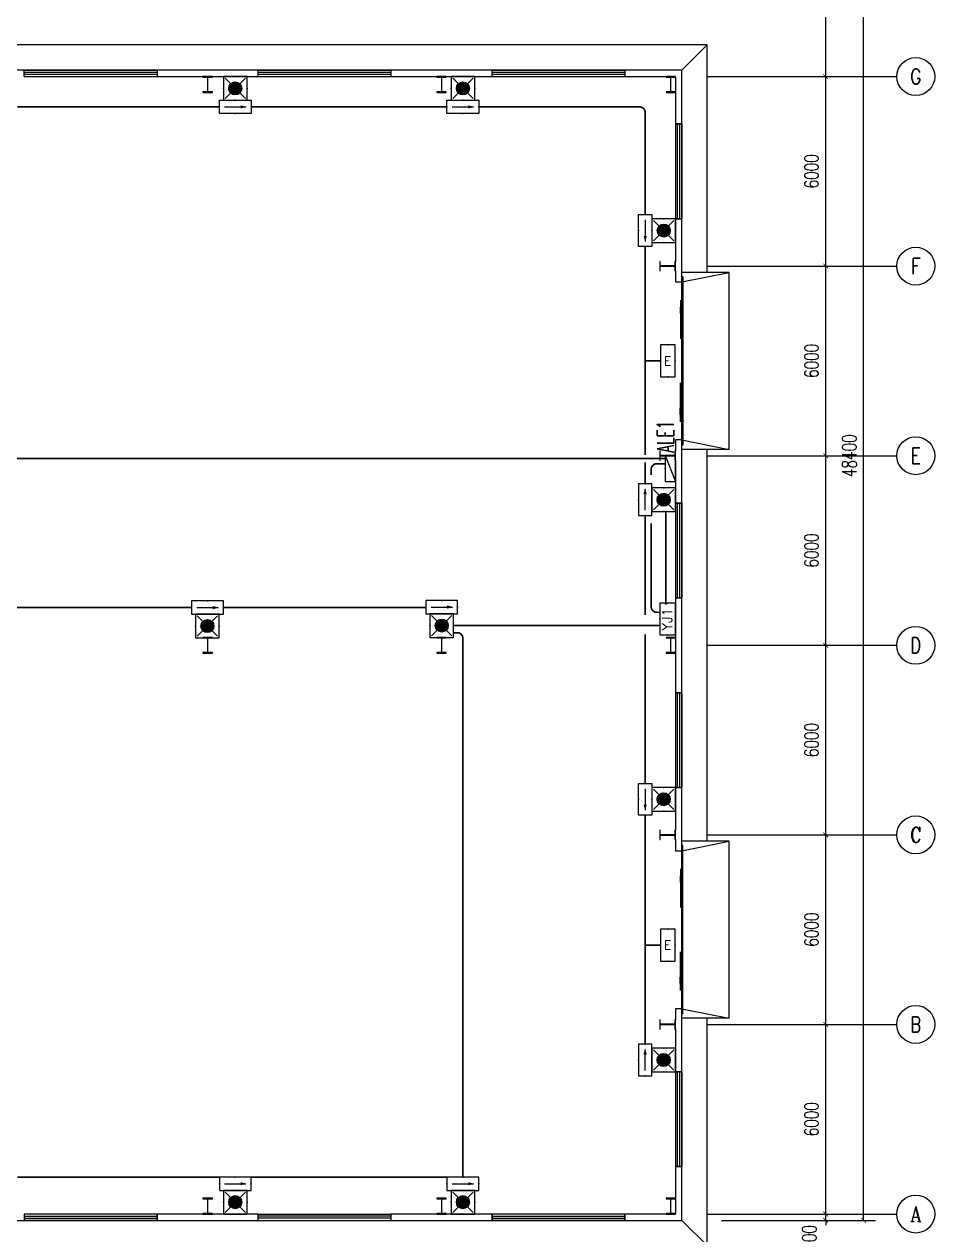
# Model space of a CAD drawing. Extents: x 1751103 to 2598738, y -609732 to 659428.
# Drawn here: x 2294448 to 2323248, y -49732 to -11419 of the extents above; entities that cross this region are included whole.
import ezdxf
from ezdxf.enums import TextEntityAlignment as Align

# ---------------------------------------------------------------- set-up
doc = ezdxf.new("R2010")
doc.units = 0
doc.header["$LTSCALE"] = 1000
doc.header["$MEASUREMENT"] = 0
doc.layers.get('0').update_dxf_attribs({"linetype": 'CONTINUOUS'})
doc.layers.get('DEFPOINTS').update_dxf_attribs({"linetype": 'CONTINUOUS'})
for name, color, linetype in [('AXIS', 3, 'CONTINUOUS'), ('AXIS_TEXT', 7, 'CONTINUOUS'), ('COLUMN', 99, 'CONTINUOUS'), ('EQUIP-消防', 3, 'CONTINUOUS'), ('EQUIP-照明', 3, 'CONTINUOUS'), ('EQUIP-箱柜', 3, 'CONTINUOUS'), ('GROUND', 2, 'CONTINUOUS'), ('STAIR', 2, 'CONTINUOUS'), ('WALL', 9, 'CONTINUOUS'), ('WINDOW', 99, 'CONTINUOUS'), ('WIRE-照明', 1, 'CONTINUOUS')]:
    doc.layers.add(name, color=color, linetype=linetype)
doc.styles.add('_TCH_AXIS', font='COMPLEX', dxfattribs={"bigfont": 'GBCBIG'})
doc.styles.add('_TEL_DIM', font='SIMPLEX', dxfattribs={"width": 0.8, "height": 3.5, "bigfont": 'HZTXT'})
doc.styles.add('COMPLEX', font='COMPLEX')
doc.styles.add('DIM_FONT', font='SIMPLEX', dxfattribs={"width": 0.7, "bigfont": 'GBCBIG'})
doc.styles.get("Standard").update_dxf_attribs({"font": 'gbenor.shx', "bigfont": 'gbcbig.shx'})
doc.styles.add('STY53', font='COMPLEX', dxfattribs={"width": 0.6, "bigfont": 'HZTXT'})
doc.dimstyles.new('DIMN150', dxfattribs={"dimscale": 1.5, "dimtxt": 300, "dimasz": 100, "dimexe": 250, "dimexo": 300, "dimgap": 150, "dimtad": 1, "dimdec": 0, "dimzin": 0, "dimtxsty": 'DIM_FONT', "dimblk": 'ARCHTICK', "dimcen": 0.09, "dimclrt": 7, "dimazin": 3, "dimtfac": 1, "dimtdec": 0, "dimtix": 1, "dimtmove": 0, "dimatfit": 3, "dimtolj": 1, "dimtzin": 0})

# ---------------------------------------------------------------- blocks, each defined once
blk = doc.blocks.new('$WINLIB2D$00000001')
for p, q in [((-0.5, 0.5), (0.5, 0.5)), ((-0.5, 0.5), (-0.5, -0.5)), ((0.5, -0.5), (0.5, 0.5)), ((0.5, 0.1667), (-0.5, 0.1667)), ((0.5, -0.1667), (-0.5, -0.1667)), ((-0.5, -0.5), (0.5, -0.5))]:
    blk.add_line(p, q)
blk = doc.blocks.new('$DORLIB2D$00000130')
at = {"color": 0, "linetype": 'CONTINUOUS'}
for p, q in [((-0.5333, 0.6601), (-0.5333, 0.5127)), ((0, 0.6601), (-0.5333, 0.6601)), ((0, 0.5127), (0, 0.6601)), ((0.5333, 0.6601), (0, 0.6601)), ((0.5333, 0.6601), (0.5333, 0.5127)), ((0, 0.5127), (-0.5333, 0.5127)), ((0.5333, 0.5127), (0, 0.5127)), ((-0.3853, 0.2694), (-0.1396, 0.2694)), ((-0.3853, 0.2694), (-0.2999, 0.2144)), ((-0.2999, 0.2144), (-0.2999, 0.2694)), ((0.3853, 0.2694), (0.1396, 0.2694)), ((0.2999, 0.2144), (0.2999, 0.2694)), ((0.3853, 0.2694), (0.2999, 0.2144))]:
    blk.add_line(p, q, dxfattribs=at)
blk = doc.blocks.new('_AXISO')
blk.add_circle((0, 0), 0.5)
at = {"layer": 'AXIS_TEXT', "style": 'COMPLEX', "width": 1.041667}
blk.add_attdef('A', text='', height=0.56, dxfattribs=at).set_placement((-0.25, -0.28), (0.25, -0.28), align=Align.FIT)
blk = doc.blocks.new('_ARCHTICK')
at = {"color": 0, "linetype": 'BYBLOCK', "const_width": 0.15}
blk.add_lwpolyline([(-0.5, -0.5), (0.5, 0.5)], dxfattribs=at)
blk = doc.blocks.new('*D77')
at = {"layer": 'AXIS', "color": 0}
for p, q in [((2316498, 92692), (2321373, 92692)), ((2320998, 44292), (2320998, 92692)), ((2316498, 44292), (2321373, 44292))]:
    blk.add_line(p, q, dxfattribs=at)
at = {"layer": 'DEFPOINTS', "color": 0}
for p in [(2316048, 92692), (2320998, 92692), (2316048, 44292)]:
    blk.add_point(p, dxfattribs=at)
at = {"layer": 'AXIS', "color": 0, "xscale": 150, "yscale": 150, "zscale": 150}
for p, rotation in [((2320998, 92692), 90), ((2320998, 44292), 270)]:
    blk.add_blockref('_ARCHTICK', p, dxfattribs=dict(at, rotation=rotation))
at = {"layer": 'AXIS', "color": 7, "insert": (2320548, 68492), "char_height": 450, "attachment_point": 5, "rotation": 90, "style": 'DIM_FONT'}
blk.add_mtext('\\A1;48400', dxfattribs=at)
blk = doc.blocks.new('*D78')
at = {"layer": 'AXIS', "color": 0}
for p, q in [((2316498, 44492), (2320173, 44492)), ((2319798, 44492), (2319798, 44642)), ((2319798, 44292), (2319798, 44492)), ((2316498, 44292), (2320173, 44292)), ((2319798, 44292), (2319798, 44142))]:
    blk.add_line(p, q, dxfattribs=at)
at = {"layer": 'DEFPOINTS', "color": 0}
for p in [(2316048, 44492), (2319798, 44492), (2316048, 44292)]:
    blk.add_point(p, dxfattribs=at)
at = {"layer": 'AXIS', "color": 0, "xscale": 150, "yscale": 150, "zscale": 150}
for p, rotation in [((2319798, 44492), 270), ((2319798, 44292), 90)]:
    blk.add_blockref('_ARCHTICK', p, dxfattribs=dict(at, rotation=rotation))
at = {"layer": 'AXIS', "color": 7, "insert": (2319280, 43737), "char_height": 450, "attachment_point": 5, "rotation": 90, "style": 'DIM_FONT'}
blk.add_mtext('\\A1;200', dxfattribs=at)
blk = doc.blocks.new('*D79')
at = {"layer": 'AXIS', "color": 0}
for p, q in [((2316498, 50492), (2320173, 50492)), ((2319798, 44492), (2319798, 50492)), ((2316498, 44492), (2320173, 44492))]:
    blk.add_line(p, q, dxfattribs=at)
at = {"layer": 'DEFPOINTS', "color": 0}
for p in [(2316048, 50492), (2319798, 50492), (2316048, 44492)]:
    blk.add_point(p, dxfattribs=at)
at = {"layer": 'AXIS', "color": 0, "xscale": 150, "yscale": 150, "zscale": 150}
for p, rotation in [((2319798, 50492), 90), ((2319798, 44492), 270)]:
    blk.add_blockref('_ARCHTICK', p, dxfattribs=dict(at, rotation=rotation))
at = {"layer": 'AXIS', "color": 7, "insert": (2319348, 47492), "char_height": 450, "attachment_point": 5, "rotation": 90, "style": 'DIM_FONT'}
blk.add_mtext('\\A1;6000', dxfattribs=at)
blk = doc.blocks.new('*D80')
at = {"layer": 'AXIS', "color": 0}
for p, q in [((2316498, 56492), (2320173, 56492)), ((2319798, 50492), (2319798, 56492)), ((2316498, 50492), (2320173, 50492))]:
    blk.add_line(p, q, dxfattribs=at)
at = {"layer": 'DEFPOINTS', "color": 0}
for p in [(2316048, 56492), (2319798, 56492), (2316048, 50492)]:
    blk.add_point(p, dxfattribs=at)
at = {"layer": 'AXIS', "color": 0, "xscale": 150, "yscale": 150, "zscale": 150}
for p, rotation in [((2319798, 56492), 90), ((2319798, 50492), 270)]:
    blk.add_blockref('_ARCHTICK', p, dxfattribs=dict(at, rotation=rotation))
at = {"layer": 'AXIS', "color": 7, "insert": (2319348, 53492), "char_height": 450, "attachment_point": 5, "rotation": 90, "style": 'DIM_FONT'}
blk.add_mtext('\\A1;6000', dxfattribs=at)
blk = doc.blocks.new('*D81')
at = {"layer": 'AXIS', "color": 0}
for p, q in [((2316498, 62492), (2320173, 62492)), ((2319798, 56492), (2319798, 62492)), ((2316498, 56492), (2320173, 56492))]:
    blk.add_line(p, q, dxfattribs=at)
at = {"layer": 'DEFPOINTS', "color": 0}
for p in [(2316048, 62492), (2319798, 62492), (2316048, 56492)]:
    blk.add_point(p, dxfattribs=at)
at = {"layer": 'AXIS', "color": 0, "xscale": 150, "yscale": 150, "zscale": 150}
for p, rotation in [((2319798, 62492), 90), ((2319798, 56492), 270)]:
    blk.add_blockref('_ARCHTICK', p, dxfattribs=dict(at, rotation=rotation))
at = {"layer": 'AXIS', "color": 7, "insert": (2319348, 59492), "char_height": 450, "attachment_point": 5, "rotation": 90, "style": 'DIM_FONT'}
blk.add_mtext('\\A1;6000', dxfattribs=at)
blk = doc.blocks.new('*D82')
at = {"layer": 'AXIS', "color": 0}
for p, q in [((2316498, 68492), (2320173, 68492)), ((2319798, 62492), (2319798, 68492)), ((2316498, 62492), (2320173, 62492))]:
    blk.add_line(p, q, dxfattribs=at)
at = {"layer": 'DEFPOINTS', "color": 0}
for p in [(2316048, 68492), (2319798, 68492), (2316048, 62492)]:
    blk.add_point(p, dxfattribs=at)
at = {"layer": 'AXIS', "color": 0, "xscale": 150, "yscale": 150, "zscale": 150}
for p, rotation in [((2319798, 68492), 90), ((2319798, 62492), 270)]:
    blk.add_blockref('_ARCHTICK', p, dxfattribs=dict(at, rotation=rotation))
at = {"layer": 'AXIS', "color": 7, "insert": (2319348, 65492), "char_height": 450, "attachment_point": 5, "rotation": 90, "style": 'DIM_FONT'}
blk.add_mtext('\\A1;6000', dxfattribs=at)
blk = doc.blocks.new('*D83')
at = {"layer": 'AXIS', "color": 0}
for p, q in [((2316498, 74492), (2320173, 74492)), ((2319798, 68492), (2319798, 74492)), ((2316498, 68492), (2320173, 68492))]:
    blk.add_line(p, q, dxfattribs=at)
at = {"layer": 'DEFPOINTS', "color": 0}
for p in [(2316048, 74492), (2319798, 74492), (2316048, 68492)]:
    blk.add_point(p, dxfattribs=at)
at = {"layer": 'AXIS', "color": 0, "xscale": 150, "yscale": 150, "zscale": 150}
for p, rotation in [((2319798, 74492), 90), ((2319798, 68492), 270)]:
    blk.add_blockref('_ARCHTICK', p, dxfattribs=dict(at, rotation=rotation))
at = {"layer": 'AXIS', "color": 7, "insert": (2319348, 71492), "char_height": 450, "attachment_point": 5, "rotation": 90, "style": 'DIM_FONT'}
blk.add_mtext('\\A1;6000', dxfattribs=at)
blk = doc.blocks.new('*D84')
at = {"layer": 'AXIS', "color": 0}
for p, q in [((2316498, 80492), (2320173, 80492)), ((2319798, 74492), (2319798, 80492)), ((2316498, 74492), (2320173, 74492))]:
    blk.add_line(p, q, dxfattribs=at)
at = {"layer": 'DEFPOINTS', "color": 0}
for p in [(2316048, 80492), (2319798, 80492), (2316048, 74492)]:
    blk.add_point(p, dxfattribs=at)
at = {"layer": 'AXIS', "color": 0, "xscale": 150, "yscale": 150, "zscale": 150}
for p, rotation in [((2319798, 80492), 90), ((2319798, 74492), 270)]:
    blk.add_blockref('_ARCHTICK', p, dxfattribs=dict(at, rotation=rotation))
at = {"layer": 'AXIS', "color": 7, "insert": (2319348, 77492), "char_height": 450, "attachment_point": 5, "rotation": 90, "style": 'DIM_FONT'}
blk.add_mtext('\\A1;6000', dxfattribs=at)
blk = doc.blocks.new('*D85')
at = {"layer": 'AXIS', "color": 0}
for p, q in [((2316498, 86492), (2320173, 86492)), ((2319798, 80492), (2319798, 86492)), ((2316498, 80492), (2320173, 80492))]:
    blk.add_line(p, q, dxfattribs=at)
at = {"layer": 'DEFPOINTS', "color": 0}
for p in [(2316048, 86492), (2319798, 86492), (2316048, 80492)]:
    blk.add_point(p, dxfattribs=at)
at = {"layer": 'AXIS', "color": 0, "xscale": 150, "yscale": 150, "zscale": 150}
for p, rotation in [((2319798, 86492), 90), ((2319798, 80492), 270)]:
    blk.add_blockref('_ARCHTICK', p, dxfattribs=dict(at, rotation=rotation))
at = {"layer": 'AXIS', "color": 7, "insert": (2319348, 83492), "char_height": 450, "attachment_point": 5, "rotation": 90, "style": 'DIM_FONT'}
blk.add_mtext('\\A1;6000', dxfattribs=at)
blk = doc.blocks.new('$EQUIP$00001167')
for p, q in [((-0.429, 0.429), (0.429, -0.429)), ((-0.429, -0.429), (0.429, 0.429))]:
    blk.add_line(p, q)
blk.add_lwpolyline([(-0.5, 0.5), (-0.5, -0.5), (0.5, -0.5), (0.5, 0.5)], close=True)
blk.add_circle((0, 0), 0.275)
for p in [(-0.5, 0), (0, 0.5), (0.5, 0), (0, -0.5)]:
    blk.add_point(p)
for points in [[(-0.238, 0.137), (0.238, 0.137), (-0.275, 0), (0.275, 0)], [(-0.238, -0.137), (0.238, -0.137), (-0.275, 0), (0.275, 0)], [(-0.137, 0.238), (0.137, 0.238), (-0.238, 0.137), (0.238, 0.137)], [(0, 0.275), (0, 0.275), (-0.137, 0.238), (0.137, 0.238)], [(-0.137, -0.238), (0.137, -0.238), (-0.238, -0.137), (0.238, -0.137)], [(0, -0.275), (0, -0.275), (-0.137, -0.238), (0.137, -0.238)]]:
    blk.add_solid(points)
at = {"flags": 9}
blk.add_attdef('A', (0, 0), '', height=0.00002, dxfattribs=at)
blk = doc.blocks.new('$EQUIP$00001776')
for p, q in [((0.72, 0.66), (-0.72, 0.66)), ((-0.72, 0.66), (-0.72, 0)), ((0.72, 0), (0.72, 0.66)), ((-0.72, 0), (0.72, 0))]:
    blk.add_line(p, q)
for p in [(0, 0.66), (-0.72, 0.33), (0, 0), (0.72, 0.33)]:
    blk.add_point(p)
blk = doc.blocks.new('$EQUIP$00001687')
for p, q in [((0.72, 0.6), (-0.72, 0.6)), ((-0.72, 0.6), (-0.72, 0)), ((0.72, 0), (0.72, 0.6)), ((-0.72, 0), (0.72, 0))]:
    blk.add_line(p, q)
at = {"color": 7}
blk.add_line((-0.48, 0.3), (0.48, 0.3), dxfattribs=at)
for p in [(0, 0.6), (-0.72, 0.3), (0, 0), (0.72, 0.3)]:
    blk.add_point(p)
blk.add_solid([(0.24, 0.228), (0.528, 0.3), (0.24, 0.372)])
blk = doc.blocks.new('$EQUIP$00002942')
for p, q in [((-0.75, 0.6), (-0.75, 0)), ((-0.75, 0), (0.75, 0.6)), ((0.75, 0.6), (-0.75, 0.6)), ((-0.75, 0), (0.75, 0)), ((0.75, 0), (0.75, 0.6))]:
    blk.add_line(p, q)
at = {"const_width": 0.04}
blk.add_lwpolyline([(-0.75, 0.6), (-0.75, 0), (0.75, 0), (0.75, 0.6), (-0.75, 0.6), (-0.75, 0)], dxfattribs=at)
for p in [(-0.75, 0.3), (0, 0.6), (0, 0), (0.75, 0.3)]:
    blk.add_point(p)
blk = doc.blocks.new('$EQUIP$00001924')
for p, q in [((-0.65, 0.65), (-0.65, 0)), ((0.65, 0.65), (-0.65, 0.65)), ((0.65, 0), (0.65, 0.65)), ((-0.65, 0), (0.65, 0))]:
    blk.add_line(p, q)
for p in [(0, 0.65), (-0.65, 0.325), (0, 0), (0.65, 0.325)]:
    blk.add_point(p)
at = {"color": 7, "style": '_TEL_DIM'}
blk.add_attdef('$TEXT$', text='', height=0.4, dxfattribs=at).set_placement((-0.014, 0.343), align=Align.MIDDLE_CENTER)
blk = doc.blocks.new('W2')
at = {"layer": 'AXIS', "color": 8}
for p, q in [((2316047.9, 80491.5), (2322047.9, 80491.5)), ((2316047.9, 74491.5), (2322047.9, 74491.5)), ((2316047.9, 68491.5), (2322047.9, 68491.5)), ((2316047.9, 62491.5), (2322047.9, 62491.5)), ((2316047.9, 56491.5), (2322047.9, 56491.5)), ((2316047.9, 50491.5), (2322047.9, 50491.5)), ((2316047.9, 44491.5), (2322047.9, 44491.5))]:
    blk.add_line(p, q, dxfattribs=at)
at = {"layer": 'COLUMN', "color": 8}
for p, q in [((2300397.9, 80491.5), (2300097.9, 80491.5)), ((2300097.9, 80491.5), (2300097.9, 80473.5)), ((2300097.9, 80473.5), (2300237.9, 80473.5)), ((2300237.9, 80473.5), (2300242.9, 80468.5)), ((2300242.9, 80468.5), (2300242.9, 80014.5)), ((2300252.9, 80468.5), (2300257.9, 80473.5)), ((2300252.9, 80014.5), (2300252.9, 80468.5)), ((2300257.9, 80473.5), (2300397.9, 80473.5)), ((2300397.9, 80473.5), (2300397.9, 80491.5)), ((2307797.9, 80491.5), (2307497.9, 80491.5)), ((2307497.9, 80491.5), (2307497.9, 80473.5)), ((2307497.9, 80473.5), (2307637.9, 80473.5)), ((2307637.9, 80473.5), (2307642.9, 80468.5)), ((2307642.9, 80468.5), (2307642.9, 80014.5)), ((2307652.9, 80468.5), (2307657.9, 80473.5)), ((2307652.9, 80014.5), (2307652.9, 80468.5)), ((2307657.9, 80473.5), (2307797.9, 80473.5)), ((2307797.9, 80473.5), (2307797.9, 80491.5)), ((2315047.9, 80491.5), (2314747.9, 80491.5)), ((2314747.9, 80491.5), (2314747.9, 80473.5)), ((2314747.9, 80473.5), (2314887.9, 80473.5)), ((2314887.9, 80473.5), (2314892.9, 80468.5)), ((2314892.9, 80468.5), (2314892.9, 80014.5)), ((2314902.9, 80468.5), (2314907.9, 80473.5)), ((2314902.9, 80014.5), (2314902.9, 80468.5)), ((2314907.9, 80473.5), (2315047.9, 80473.5)), ((2315047.9, 80473.5), (2315047.9, 80491.5)), ((2300237.9, 80009.5), (2300097.9, 80009.5)), ((2300097.9, 80009.5), (2300097.9, 79991.5)), ((2300097.9, 79991.5), (2300397.9, 79991.5)), ((2300242.9, 80014.5), (2300237.9, 80009.5)), ((2300257.9, 80009.5), (2300252.9, 80014.5)), ((2300397.9, 80009.5), (2300257.9, 80009.5)), ((2300397.9, 79991.5), (2300397.9, 80009.5)), ((2307637.9, 80009.5), (2307497.9, 80009.5)), ((2307497.9, 80009.5), (2307497.9, 79991.5)), ((2307497.9, 79991.5), (2307797.9, 79991.5)), ((2307642.9, 80014.5), (2307637.9, 80009.5)), ((2307657.9, 80009.5), (2307652.9, 80014.5)), ((2307797.9, 80009.5), (2307657.9, 80009.5)), ((2307797.9, 79991.5), (2307797.9, 80009.5)), ((2314887.9, 80009.5), (2314747.9, 80009.5)), ((2314747.9, 80009.5), (2314747.9, 79991.5)), ((2314747.9, 79991.5), (2315047.9, 79991.5)), ((2314892.9, 80014.5), (2314887.9, 80009.5)), ((2314907.9, 80009.5), (2314902.9, 80014.5)), ((2315047.9, 80009.5), (2314907.9, 80009.5)), ((2315047.9, 79991.5), (2315047.9, 80009.5)), ((2314565.9, 74641.5), (2314547.9, 74641.5)), ((2314547.9, 74641.5), (2314547.9, 74341.5)), ((2314547.9, 74341.5), (2314565.9, 74341.5)), ((2314565.9, 74501.5), (2314565.9, 74641.5)), ((2314570.9, 74496.5), (2314565.9, 74501.5)), ((2314565.9, 74481.5), (2314570.9, 74486.5)), ((2314565.9, 74341.5), (2314565.9, 74481.5)), ((2315024.9, 74496.5), (2314570.9, 74496.5)), ((2314570.9, 74486.5), (2315024.9, 74486.5)), ((2315029.9, 74501.5), (2315024.9, 74496.5)), ((2315024.9, 74486.5), (2315029.9, 74481.5)), ((2315047.9, 74641.5), (2315029.9, 74641.5)), ((2315029.9, 74641.5), (2315029.9, 74501.5)), ((2315029.9, 74481.5), (2315029.9, 74341.5)), ((2315029.9, 74341.5), (2315047.9, 74341.5)), ((2315047.9, 74341.5), (2315047.9, 74641.5)), ((2314565.9, 68641.5), (2314547.9, 68641.5)), ((2314547.9, 68641.5), (2314547.9, 68341.5)), ((2314565.9, 68501.5), (2314565.9, 68641.5)), ((2315047.9, 68641.5), (2315029.9, 68641.5)), ((2315029.9, 68641.5), (2315029.9, 68501.5)), ((2315047.9, 68341.5), (2315047.9, 68641.5)), ((2314547.9, 68341.5), (2314565.9, 68341.5)), ((2314570.9, 68496.5), (2314565.9, 68501.5)), ((2314565.9, 68481.5), (2314570.9, 68486.5)), ((2314565.9, 68341.5), (2314565.9, 68481.5)), ((2315024.9, 68496.5), (2314570.9, 68496.5)), ((2314570.9, 68486.5), (2315024.9, 68486.5)), ((2315029.9, 68501.5), (2315024.9, 68496.5)), ((2315024.9, 68486.5), (2315029.9, 68481.5)), ((2315029.9, 68481.5), (2315029.9, 68341.5)), ((2315029.9, 68341.5), (2315047.9, 68341.5)), ((2300397.9, 62741.5), (2300097.9, 62741.5)), ((2300097.9, 62741.5), (2300097.9, 62723.5)), ((2300097.9, 62723.5), (2300237.9, 62723.5)), ((2300237.9, 62723.5), (2300242.9, 62718.5)), ((2300242.9, 62718.5), (2300242.9, 62264.5)), ((2300252.9, 62718.5), (2300257.9, 62723.5)), ((2300252.9, 62264.5), (2300252.9, 62718.5)), ((2300257.9, 62723.5), (2300397.9, 62723.5)), ((2300397.9, 62723.5), (2300397.9, 62741.5)), ((2307797.9, 62741.5), (2307497.9, 62741.5)), ((2307497.9, 62741.5), (2307497.9, 62723.5)), ((2307497.9, 62723.5), (2307637.9, 62723.5)), ((2307637.9, 62723.5), (2307642.9, 62718.5)), ((2307642.9, 62718.5), (2307642.9, 62264.5)), ((2307652.9, 62718.5), (2307657.9, 62723.5)), ((2307652.9, 62264.5), (2307652.9, 62718.5)), ((2307657.9, 62723.5), (2307797.9, 62723.5)), ((2307797.9, 62723.5), (2307797.9, 62741.5)), ((2315047.9, 62741.5), (2314747.9, 62741.5)), ((2314747.9, 62741.5), (2314747.9, 62723.5)), ((2314747.9, 62723.5), (2314887.9, 62723.5)), ((2314887.9, 62723.5), (2314892.9, 62718.5)), ((2314892.9, 62718.5), (2314892.9, 62264.5)), ((2314902.9, 62718.5), (2314907.9, 62723.5)), ((2314902.9, 62264.5), (2314902.9, 62718.5)), ((2314907.9, 62723.5), (2315047.9, 62723.5)), ((2315047.9, 62723.5), (2315047.9, 62741.5)), ((2300237.9, 62259.5), (2300097.9, 62259.5)), ((2300097.9, 62259.5), (2300097.9, 62241.5)), ((2300097.9, 62241.5), (2300397.9, 62241.5)), ((2300242.9, 62264.5), (2300237.9, 62259.5)), ((2300257.9, 62259.5), (2300252.9, 62264.5)), ((2300397.9, 62259.5), (2300257.9, 62259.5)), ((2300397.9, 62241.5), (2300397.9, 62259.5)), ((2307637.9, 62259.5), (2307497.9, 62259.5)), ((2307497.9, 62259.5), (2307497.9, 62241.5)), ((2307497.9, 62241.5), (2307797.9, 62241.5)), ((2307642.9, 62264.5), (2307637.9, 62259.5)), ((2307657.9, 62259.5), (2307652.9, 62264.5)), ((2307797.9, 62259.5), (2307657.9, 62259.5)), ((2307797.9, 62241.5), (2307797.9, 62259.5)), ((2314887.9, 62259.5), (2314747.9, 62259.5)), ((2314747.9, 62259.5), (2314747.9, 62241.5)), ((2314747.9, 62241.5), (2315047.9, 62241.5)), ((2314892.9, 62264.5), (2314887.9, 62259.5)), ((2314907.9, 62259.5), (2314902.9, 62264.5)), ((2315047.9, 62259.5), (2314907.9, 62259.5)), ((2315047.9, 62241.5), (2315047.9, 62259.5)), ((2314565.9, 56641.5), (2314547.9, 56641.5)), ((2314547.9, 56641.5), (2314547.9, 56341.5)), ((2314547.9, 56341.5), (2314565.9, 56341.5)), ((2314565.9, 56501.5), (2314565.9, 56641.5)), ((2314570.9, 56496.5), (2314565.9, 56501.5)), ((2314565.9, 56481.5), (2314570.9, 56486.5)), ((2314565.9, 56341.5), (2314565.9, 56481.5)), ((2315024.9, 56496.5), (2314570.9, 56496.5)), ((2314570.9, 56486.5), (2315024.9, 56486.5)), ((2315029.9, 56501.5), (2315024.9, 56496.5)), ((2315024.9, 56486.5), (2315029.9, 56481.5)), ((2315047.9, 56641.5), (2315029.9, 56641.5)), ((2315029.9, 56641.5), (2315029.9, 56501.5)), ((2315029.9, 56481.5), (2315029.9, 56341.5)), ((2315029.9, 56341.5), (2315047.9, 56341.5)), ((2315047.9, 56341.5), (2315047.9, 56641.5)), ((2314565.9, 50641.5), (2314547.9, 50641.5)), ((2314547.9, 50641.5), (2314547.9, 50341.5)), ((2314565.9, 50501.5), (2314565.9, 50641.5)), ((2315047.9, 50641.5), (2315029.9, 50641.5)), ((2315029.9, 50641.5), (2315029.9, 50501.5)), ((2315047.9, 50341.5), (2315047.9, 50641.5)), ((2314547.9, 50341.5), (2314565.9, 50341.5)), ((2314570.9, 50496.5), (2314565.9, 50501.5)), ((2314565.9, 50481.5), (2314570.9, 50486.5)), ((2314565.9, 50341.5), (2314565.9, 50481.5)), ((2315024.9, 50496.5), (2314570.9, 50496.5)), ((2314570.9, 50486.5), (2315024.9, 50486.5)), ((2315029.9, 50501.5), (2315024.9, 50496.5)), ((2315024.9, 50486.5), (2315029.9, 50481.5)), ((2315029.9, 50481.5), (2315029.9, 50341.5)), ((2315029.9, 50341.5), (2315047.9, 50341.5)), ((2300397.9, 44991.5), (2300097.9, 44991.5)), ((2300097.9, 44991.5), (2300097.9, 44973.5)), ((2300097.9, 44973.5), (2300237.9, 44973.5)), ((2300237.9, 44973.5), (2300242.9, 44968.5)), ((2300242.9, 44968.5), (2300242.9, 44514.5)), ((2300252.9, 44968.5), (2300257.9, 44973.5)), ((2300252.9, 44514.5), (2300252.9, 44968.5)), ((2300257.9, 44973.5), (2300397.9, 44973.5)), ((2300397.9, 44973.5), (2300397.9, 44991.5)), ((2307797.9, 44991.5), (2307497.9, 44991.5)), ((2307497.9, 44991.5), (2307497.9, 44973.5)), ((2307497.9, 44973.5), (2307637.9, 44973.5)), ((2307637.9, 44973.5), (2307642.9, 44968.5)), ((2307642.9, 44968.5), (2307642.9, 44514.5)), ((2307652.9, 44968.5), (2307657.9, 44973.5)), ((2307652.9, 44514.5), (2307652.9, 44968.5)), ((2307657.9, 44973.5), (2307797.9, 44973.5)), ((2307797.9, 44973.5), (2307797.9, 44991.5)), ((2315047.9, 44991.5), (2314747.9, 44991.5)), ((2314747.9, 44991.5), (2314747.9, 44973.5)), ((2314747.9, 44973.5), (2314887.9, 44973.5)), ((2314887.9, 44973.5), (2314892.9, 44968.5)), ((2314892.9, 44968.5), (2314892.9, 44514.5)), ((2314902.9, 44968.5), (2314907.9, 44973.5)), ((2314902.9, 44514.5), (2314902.9, 44968.5)), ((2314907.9, 44973.5), (2315047.9, 44973.5)), ((2315047.9, 44973.5), (2315047.9, 44991.5)), ((2300237.9, 44509.5), (2300097.9, 44509.5)), ((2300097.9, 44509.5), (2300097.9, 44491.5)), ((2300097.9, 44491.5), (2300397.9, 44491.5)), ((2300242.9, 44514.5), (2300237.9, 44509.5)), ((2300257.9, 44509.5), (2300252.9, 44514.5)), ((2300397.9, 44509.5), (2300257.9, 44509.5)), ((2300397.9, 44491.5), (2300397.9, 44509.5)), ((2307637.9, 44509.5), (2307497.9, 44509.5)), ((2307497.9, 44509.5), (2307497.9, 44491.5)), ((2307497.9, 44491.5), (2307797.9, 44491.5)), ((2307642.9, 44514.5), (2307637.9, 44509.5)), ((2307657.9, 44509.5), (2307652.9, 44514.5)), ((2307797.9, 44509.5), (2307657.9, 44509.5)), ((2307797.9, 44491.5), (2307797.9, 44509.5)), ((2314887.9, 44509.5), (2314747.9, 44509.5)), ((2314747.9, 44509.5), (2314747.9, 44491.5)), ((2314747.9, 44491.5), (2315047.9, 44491.5)), ((2314892.9, 44514.5), (2314887.9, 44509.5)), ((2314907.9, 44509.5), (2314902.9, 44514.5)), ((2315047.9, 44509.5), (2314907.9, 44509.5)), ((2315047.9, 44491.5), (2315047.9, 44509.5))]:
    blk.add_line(p, q, dxfattribs=at)
at = {"layer": 'GROUND', "color": 8}
for p, q in [((2316047.9, 81491.5), (2212597.9, 81491.5)), ((2315247.9, 80691.5), (2316047.9, 81491.5)), ((2316047.9, 74291.5), (2316047.9, 81491.5)), ((2315247.9, 80691.5), (2211797.9, 80691.5)), ((2315247.9, 74291.5), (2315247.9, 80691.5)), ((2315247.9, 56291.5), (2315247.9, 68691.5)), ((2316047.9, 56291.5), (2316047.9, 68691.5)), ((2315247.9, 44291.5), (2315247.9, 50691.5)), ((2316047.9, 43491.5), (2316047.9, 50691.5)), ((2203147.9, 44291.5), (2315247.9, 44291.5)), ((2315247.9, 44291.5), (2316047.9, 43491.5))]:
    blk.add_line(p, q, dxfattribs=at)
at = {"layer": 'STAIR', "color": 8}
for p, q in [((2316747.9, 74291.5), (2315247.9, 74291.5)), ((2315247.9, 68691.5), (2315247.9, 74291.5)), ((2315247.9, 73991.5), (2316747.9, 74291.5)), ((2316747.9, 68691.5), (2316747.9, 74291.5)), ((2315247.9, 68991.5), (2316747.9, 68691.5)), ((2316747.9, 68691.5), (2315247.9, 68691.5)), ((2316747.9, 56291.5), (2315247.9, 56291.5)), ((2315247.9, 50691.5), (2315247.9, 56291.5)), ((2315247.9, 55991.5), (2316747.9, 56291.5)), ((2316747.9, 50691.5), (2316747.9, 56291.5)), ((2315247.9, 50991.5), (2316747.9, 50691.5)), ((2316747.9, 50691.5), (2315247.9, 50691.5))]:
    blk.add_line(p, q, dxfattribs=at)
at = {"layer": 'WALL', "color": 8}
for p, q in [((2300247.9, 80691.5), (2298647.9, 80691.5)), ((2298647.9, 80691.5), (2298647.9, 80491.5)), ((2298647.9, 80491.5), (2300097.9, 80491.5)), ((2301847.9, 80691.5), (2300247.9, 80691.5)), ((2300397.9, 80491.5), (2301847.9, 80491.5)), ((2301847.9, 80491.5), (2301847.9, 80691.5)), ((2307647.9, 80691.5), (2306047.9, 80691.5)), ((2306047.9, 80691.5), (2306047.9, 80491.5)), ((2306047.9, 80491.5), (2307497.9, 80491.5)), ((2309247.9, 80691.5), (2307647.9, 80691.5)), ((2307797.9, 80491.5), (2309247.9, 80491.5)), ((2309247.9, 80491.5), (2309247.9, 80691.5)), ((2315247.9, 80691.5), (2313447.9, 80691.5)), ((2313447.9, 80691.5), (2313447.9, 80491.5)), ((2313447.9, 80491.5), (2314747.9, 80491.5)), ((2315047.9, 80473.5), (2315047.9, 80009.5)), ((2315247.9, 78991.5), (2315247.9, 80691.5)), ((2315047.9, 79991.5), (2315047.9, 78991.5)), ((2315047.9, 78991.5), (2315247.9, 78991.5)), ((2315247.9, 75991.5), (2315047.9, 75991.5)), ((2315047.9, 75991.5), (2315047.9, 74641.5)), ((2315247.9, 74491.5), (2315247.9, 75991.5)), ((2315047.9, 74341.5), (2315047.9, 73991.5)), ((2315247.9, 73991.5), (2315247.9, 74491.5)), ((2315047.9, 73991.5), (2315247.9, 73991.5)), ((2315247.9, 68991.5), (2315047.9, 68991.5)), ((2315047.9, 68991.5), (2315047.9, 68641.5)), ((2315247.9, 68491.5), (2315247.9, 68991.5)), ((2315047.9, 68341.5), (2315047.9, 66991.5)), ((2315247.9, 66991.5), (2315247.9, 68491.5)), ((2315047.9, 66991.5), (2315247.9, 66991.5)), ((2315047.9, 63991.5), (2315047.9, 60991.5)), ((2315247.9, 63991.5), (2315047.9, 63991.5)), ((2315247.9, 60991.5), (2315247.9, 63991.5)), ((2315047.9, 60991.5), (2315247.9, 60991.5)), ((2315247.9, 57991.5), (2315047.9, 57991.5)), ((2315047.9, 57991.5), (2315047.9, 56641.5)), ((2315247.9, 56491.5), (2315247.9, 57991.5)), ((2315047.9, 56341.5), (2315047.9, 55991.5)), ((2315247.9, 55991.5), (2315247.9, 56491.5)), ((2315047.9, 55991.5), (2315247.9, 55991.5)), ((2315247.9, 50991.5), (2315047.9, 50991.5)), ((2315047.9, 50991.5), (2315047.9, 50641.5)), ((2315247.9, 50491.5), (2315247.9, 50991.5)), ((2315047.9, 50341.5), (2315047.9, 48991.5)), ((2315247.9, 48991.5), (2315247.9, 50491.5)), ((2315047.9, 48991.5), (2315247.9, 48991.5)), ((2315247.9, 45991.5), (2315047.9, 45991.5)), ((2315047.9, 45991.5), (2315047.9, 44991.5)), ((2315247.9, 44291.5), (2315247.9, 45991.5)), ((2315047.9, 44973.5), (2315047.9, 44509.5)), ((2300097.9, 44491.5), (2298647.9, 44491.5)), ((2298647.9, 44491.5), (2298647.9, 44291.5)), ((2301847.9, 44491.5), (2300397.9, 44491.5)), ((2301847.9, 44291.5), (2301847.9, 44491.5)), ((2307497.9, 44491.5), (2306047.9, 44491.5)), ((2306047.9, 44491.5), (2306047.9, 44291.5)), ((2309247.9, 44491.5), (2307797.9, 44491.5)), ((2309247.9, 44291.5), (2309247.9, 44491.5)), ((2314747.9, 44491.5), (2313447.9, 44491.5)), ((2313447.9, 44491.5), (2313447.9, 44291.5)), ((2298647.9, 44291.5), (2300247.9, 44291.5)), ((2300247.9, 44291.5), (2301847.9, 44291.5)), ((2306047.9, 44291.5), (2307647.9, 44291.5)), ((2307647.9, 44291.5), (2309247.9, 44291.5)), ((2313447.9, 44291.5), (2315247.9, 44291.5))]:
    blk.add_line(p, q, dxfattribs=at)
at = {"layer": 'AXIS', "color": 8}
ref = blk.add_blockref('_AXISO', (2322647.9, 80491.5), dxfattribs=dict(at, xscale=1200, yscale=1200, zscale=1200))
ref.add_attrib('A', 'G', dxfattribs={"layer": 'AXIS_TEXT', "color": 8, "height": 480.7, "style": '_TCH_AXIS', "width": 0.833333}).set_placement((2322476.2, 80251.2), (2322819.6, 80251.2), align=Align.FIT)
ref = blk.add_blockref('_AXISO', (2322647.9, 74491.5), dxfattribs=dict(at, xscale=1200, yscale=1200, zscale=1200))
ref.add_attrib('A', 'F', dxfattribs={"layer": 'AXIS_TEXT', "color": 8, "height": 506.1, "style": '_TCH_AXIS', "width": 0.8125}).set_placement((2322491.2, 74238.5), (2322804.5, 74238.5), align=Align.FIT)
ref = blk.add_blockref('_AXISO', (2322647.9, 68491.5), dxfattribs=dict(at, xscale=1200, yscale=1200, zscale=1200))
ref.add_attrib('A', 'E', dxfattribs={"layer": 'AXIS_TEXT', "color": 8, "height": 506.1, "style": '_TCH_AXIS', "width": 0.8125}).set_placement((2322491.2, 68238.5), (2322804.5, 68238.5), align=Align.FIT)
ref = blk.add_blockref('_AXISO', (2322647.9, 62491.5), dxfattribs=dict(at, xscale=1200, yscale=1200, zscale=1200))
ref.add_attrib('A', 'D', dxfattribs={"layer": 'AXIS_TEXT', "color": 8, "height": 493.2, "style": '_TCH_AXIS', "width": 0.823529}).set_placement((2322483.5, 62244.9), (2322812.3, 62244.9), align=Align.FIT)
ref = blk.add_blockref('_AXISO', (2322647.9, 56491.5), dxfattribs=dict(at, xscale=1200, yscale=1200, zscale=1200))
ref.add_attrib('A', 'C', dxfattribs={"layer": 'AXIS_TEXT', "color": 8, "height": 480.7, "style": '_TCH_AXIS'}).set_placement((2322476.2, 56251.2), (2322819.6, 56251.2), align=Align.FIT)
ref = blk.add_blockref('_AXISO', (2322647.9, 50491.5), dxfattribs=dict(at, xscale=1200, yscale=1200, zscale=1200))
ref.add_attrib('A', 'B', dxfattribs={"layer": 'AXIS_TEXT', "color": 8, "height": 493.2, "style": '_TCH_AXIS', "width": 0.823529}).set_placement((2322483.5, 50244.9), (2322812.3, 50244.9), align=Align.FIT)
ref = blk.add_blockref('_AXISO', (2322647.9, 44491.5), dxfattribs=dict(at, xscale=1200, yscale=1200, zscale=1200))
ref.add_attrib('A', 'A', dxfattribs={"layer": 'AXIS_TEXT', "color": 8, "height": 468.8, "style": '_TCH_AXIS', "width": 0.888889}).set_placement((2322469.3, 44257.2), (2322826.4, 44257.2), align=Align.FIT)
at = {"layer": 'WINDOW', "color": 8, "xscale": 4200, "yscale": -200, "zscale": 4200}
for p in [(2296547.9, 80591.5), (2303947.9, 80591.5), (2311347.9, 80591.5)]:
    blk.add_blockref('$WINLIB2D$00000001', p, dxfattribs=at)
at = {"layer": 'WINDOW', "color": 8, "yscale": 200}
for name, p, xscale, zscale, rotation in [('$WINLIB2D$00000001', (2315147.9, 77491.5), 3000, 3000, 270), ('$DORLIB2D$00000130', (2315147.9, 71491.5), -5000, -5000, 270), ('$WINLIB2D$00000001', (2315147.9, 65491.5), 3000, 3000, 270), ('$WINLIB2D$00000001', (2315147.9, 59491.5), 3000, 3000, 270), ('$DORLIB2D$00000130', (2315147.9, 53491.5), 5000, 5000, 270), ('$WINLIB2D$00000001', (2315147.9, 47491.5), 3000, 3000, 270), ('$WINLIB2D$00000001', (2296547.9, 44391.5), 4200, 4200, 180), ('$WINLIB2D$00000001', (2303947.9, 44391.5), -4200, -4200, 180), ('$WINLIB2D$00000001', (2311347.9, 44391.5), 4200, 4200, 180)]:
    blk.add_blockref(name, p, dxfattribs=dict(at, xscale=xscale, zscale=zscale, rotation=rotation))
at = {"layer": 'AXIS', "color": 8}
for p1, p2, distance, picture, middle in [((2316047.9, 44291.5), (2316047.9, 92691.5), -4950, '*D77', (2320547.9, 68491.5)), ((2316047.9, 80491.5), (2316047.9, 86491.5), -3750, '*D85', (2319347.9, 83491.5)), ((2316047.9, 74491.5), (2316047.9, 80491.5), -3750, '*D84', (2319347.9, 77491.5)), ((2316047.9, 68491.5), (2316047.9, 74491.5), -3750, '*D83', (2319347.9, 71491.5)), ((2316047.9, 62491.5), (2316047.9, 68491.5), -3750, '*D82', (2319347.9, 65491.5)), ((2316047.9, 56491.5), (2316047.9, 62491.5), -3750, '*D81', (2319347.9, 59491.5)), ((2316047.9, 50491.5), (2316047.9, 56491.5), -3750, '*D80', (2319347.9, 53491.5)), ((2316047.9, 44491.5), (2316047.9, 50491.5), -3750, '*D79', (2319347.9, 47491.5))]:
    dim = blk.add_aligned_dim(p1=p1, p2=p2, distance=distance, dimstyle='DIMN150', dxfattribs=at)
    dim.commit()
    dim.dimension.update_dxf_attribs({"geometry": picture, "text_midpoint": middle})
dim = blk.add_linear_dim(base=(2319797.9, 44491.5), p1=(2316047.9, 44291.5), p2=(2316047.9, 44491.5), angle=90, dimstyle='DIMN150', dxfattribs=at)
dim.commit()
dim.dimension.update_dxf_attribs({"geometry": '*D78', "text_midpoint": (2319280.4, 43736.5), "dimtype": 161})

msp = doc.modelspace()

# ---------------------------------------------------------------- linework, layer by layer
at = {"layer": 'WIRE-照明', "linetype": 'CONTINUOUS', "const_width": 52.5}
for points in [[(2211284, -12458), (2211284, -24987, 0.414214), (2211464, -25167), (2314720, -25167)], [(2308827, -14035), (2313908, -14035, -0.414214), (2314088, -14215), (2314088, -17446)], [(2314720, -25328), (2314457, -25328, 0.414214), (2314277, -25508), (2314277, -25682)], [(2314277, -27215), (2314277, -29852, 0.414214), (2314457, -30032), (2314547, -30032)], [(2308323, -47905), (2308323, -30856, 0.414214), (2308143, -30676), (2308028, -30676)]]:
    msp.add_lwpolyline(points, format="xyb", dxfattribs=at)
for points in [[(2294227, -14035), (2300619, -14035)], [(2301627, -14035), (2307819, -14035)], [(2314088, -25055), (2314088, -18454)], [(2314570, -22075), (2314088, -22075)], [(2314088, -25963), (2314088, -25280)], [(2314737, -29786), (2314737, -26842)], [(2314088, -26971), (2314088, -30120)], [(2293357, -29883), (2299739, -29883)], [(2300747, -29883), (2307149, -29883)], [(2308028, -30450), (2314547, -30450)], [(2314088, -30728), (2314088, -35446)], [(2314088, -43696), (2314088, -36454)], [(2314570, -40563), (2314088, -40563)], [(2294227, -47905), (2300619, -47905)], [(2301627, -47905), (2307819, -47905)]]:
    msp.add_lwpolyline(points, dxfattribs=at)

# ---------------------------------------------------------------- block references
msp.add_blockref('W2', (0, -93567))
at = {"layer": 'EQUIP-消防', "xscale": 770, "yscale": 770, "zscale": 770.0000000000001, "rotation": 90}
msp.add_blockref('$EQUIP$00001924', (2315048, -30241), dxfattribs=at).add_auto_attribs({'$TEXT$': 'YJ1'})
at = {"layer": 'EQUIP-照明'}
for name, p, xscale, yscale, zscale, rotation in [('$EQUIP$00001167', (2301123, -13450), 750, 750, 750, 180), ('$EQUIP$00001167', (2308323, -13450), 750, 750, 750, 180), ('$EQUIP$00001687', (2301123, -13825), -700, 700, 700, 180), ('$EQUIP$00001687', (2308323, -13825), -700, 700, 700, 180), ('$EQUIP$00001687', (2314300, -17950), -700, 700, 700, 90), ('$EQUIP$00001167', (2314675, -17950), 750, 750, 750, 180), ('$EQUIP$00001687', (2314298, -26467), 700, 700, 700, 90), ('$EQUIP$00001167', (2314673, -26467), 750, 750, 750, 180), ('$EQUIP$00001167', (2300243, -30468), 750, 750, 750, 180), ('$EQUIP$00001167', (2307653, -30450), 750, 750, 750, 180), ('$EQUIP$00001687', (2314298, -35950), -700, 700, 700, 90), ('$EQUIP$00001167', (2314673, -35950), 750, 750, 750, 180), ('$EQUIP$00001687', (2314298, -44200), 700, 700, 700, 90), ('$EQUIP$00001167', (2314673, -44200), 750, 750, 750, 180), ('$EQUIP$00001167', (2301123, -48700), 750, 750, 750, 180), ('$EQUIP$00001167', (2308323, -48700), 750, 750, 750, 180)]:
    msp.add_blockref(name, p, dxfattribs=dict(at, xscale=xscale, yscale=yscale, zscale=zscale, rotation=rotation))
ref = msp.add_blockref('$EQUIP$00001776', (2315032, -22075), dxfattribs=dict(at, xscale=700, yscale=700, zscale=700, rotation=90.00000000000017))
ref.add_attrib('$TEXT$', 'E', dxfattribs={"layer": '0', "color": 7, "height": 280, "style": '_TEL_DIM'}).set_placement((2314801, -22075), align=Align.MIDDLE_CENTER)
at = {"layer": 'EQUIP-照明', "xscale": 700, "yscale": 700, "zscale": 700}
for p in [(2300243, -30093), (2307653, -30075), (2301123, -48325), (2308323, -48325)]:
    msp.add_blockref('$EQUIP$00001687', p, dxfattribs=at)
at = {"layer": 'EQUIP-照明'}
ref = msp.add_blockref('$EQUIP$00001776', (2315032, -40563), dxfattribs=dict(at, xscale=700, yscale=700, zscale=700, rotation=90.00000000000017))
ref.add_attrib('$TEXT$', 'E', dxfattribs={"layer": '0', "color": 7, "height": 280, "style": '_TEL_DIM'}).set_placement((2314801, -40563), align=Align.MIDDLE_CENTER)
at = {"layer": 'EQUIP-箱柜', "xscale": 546, "yscale": 546, "zscale": 546, "rotation": 270}
msp.add_blockref('$EQUIP$00002942', (2314720, -25480), dxfattribs=at)

# ---------------------------------------------------------------- texts
at = {"layer": 'WIRE-照明', "color": 3, "linetype": 'CONTINUOUS', "style": 'STY53', "width": 0.6}
msp.add_text('ALE1', height=532.2, rotation=90, dxfattribs=at).set_placement((2314730, -24473), align=Align.MIDDLE)

doc.saveas('drawing.dxf')
